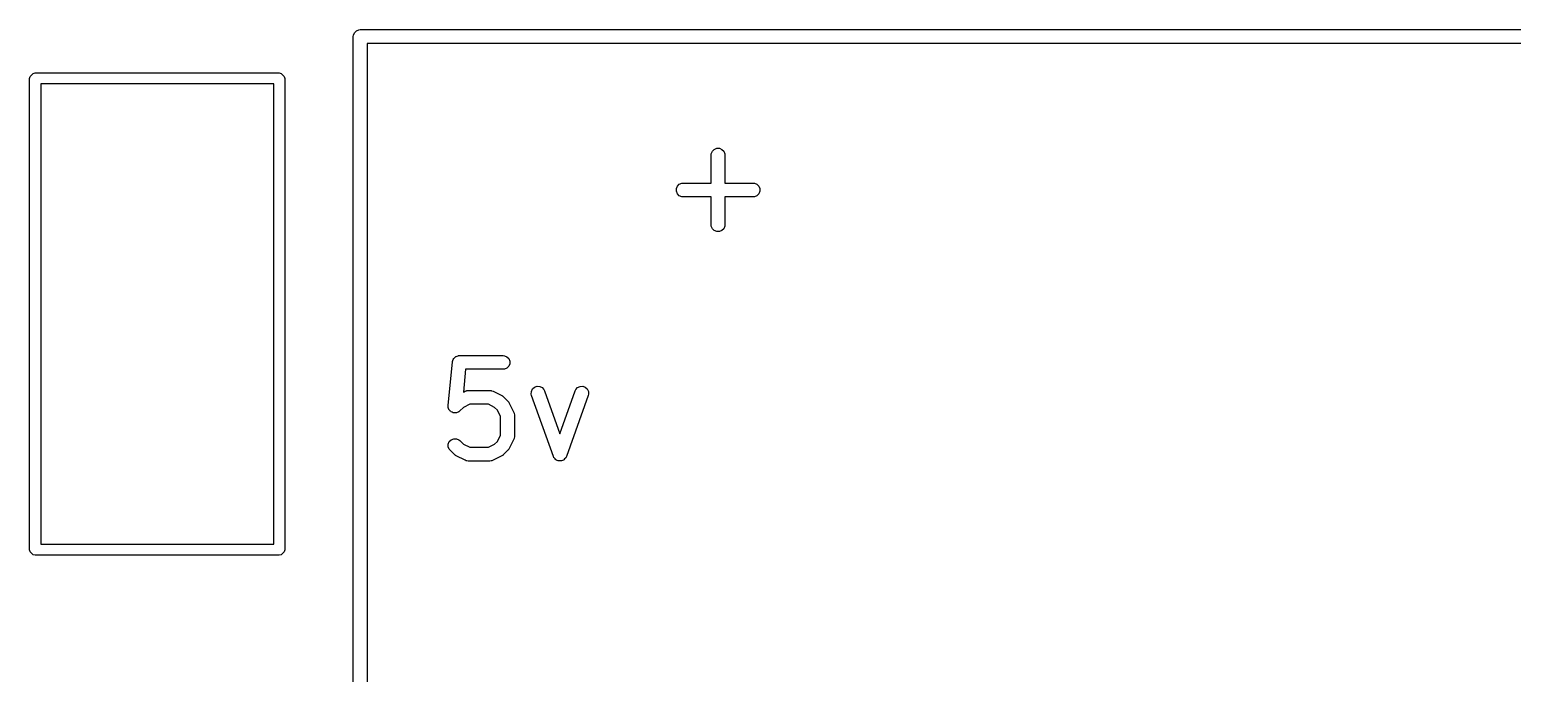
# Model space of a CAD drawing. Extents: x 2.5 to 13.9, y -9.4 to -3.9.
# Drawn here: x 10.066 to 10.702, y -8.815 to -8.539 of the extents above; entities that cross this region are included whole.
import ezdxf

# ---------------------------------------------------------------- set-up
doc = ezdxf.new("R2010")
doc.units = 0
doc.header["$MEASUREMENT"] = 0
doc.layers.add('BLACK', color=7, linetype='CONTINUOUS')

msp = doc.modelspace()

# ---------------------------------------------------------------- linework, layer by layer
at = {"layer": 'BLACK', "linetype": 'CONTINUOUS'}
for p, q in [((10.20459, -8.54147), (10.20465, -8.54089)), ((10.20459, -9.24226), (10.20459, -8.54147)), ((10.20465, -8.54089), (10.20509, -8.53983)), ((10.20509, -8.53983), (10.2059, -8.53901)), ((10.2059, -8.53901), (10.20697, -8.53857)), ((10.20697, -8.53857), (10.20754, -8.53852)), ((10.20754, -8.53852), (11.24298, -8.53852)), ((10.2105, -8.54442), (10.2105, -9.2393)), ((11.24298, -8.54442), (10.2105, -8.54442)), ((10.06571, -8.55948), (10.06589, -8.55858)), ((10.06571, -8.76184), (10.06571, -8.55948)), ((10.06589, -8.55858), (10.06717, -8.5573)), ((10.06717, -8.5573), (10.06807, -8.55712)), ((10.06807, -8.55712), (10.1728, -8.55712)), ((10.07044, -8.56184), (10.07044, -8.75948)), ((10.17044, -8.56184), (10.07044, -8.56184)), ((10.17044, -8.75948), (10.17044, -8.56184)), ((10.1728, -8.55712), (10.1737, -8.5573)), ((10.1737, -8.5573), (10.17498, -8.55858)), ((10.17498, -8.55858), (10.17516, -8.55948)), ((10.17516, -8.55948), (10.17516, -8.76184)), ((10.35813, -8.59237), (10.35819, -8.59179)), ((10.35813, -8.60442), (10.35813, -8.59237)), ((10.35819, -8.59179), (10.35863, -8.59073)), ((10.35863, -8.59073), (10.35945, -8.58992)), ((10.35945, -8.58992), (10.36051, -8.58947)), ((10.36051, -8.58947), (10.36166, -8.58947)), ((10.36166, -8.58947), (10.36273, -8.58992)), ((10.36273, -8.58992), (10.36354, -8.59073)), ((10.36354, -8.59073), (10.36398, -8.59179)), ((10.36398, -8.59179), (10.36404, -8.59237)), ((10.36404, -8.59237), (10.36404, -8.60442)), ((10.34319, -8.60679), (10.34363, -8.60573)), ((10.34319, -8.60794), (10.34319, -8.60679)), ((10.34363, -8.60573), (10.34445, -8.60491)), ((10.34445, -8.60491), (10.34551, -8.60447)), ((10.34551, -8.60447), (10.34609, -8.60442)), ((10.34609, -8.60442), (10.35813, -8.60442)), ((10.36404, -8.60442), (10.37608, -8.60442)), ((10.37608, -8.60442), (10.37666, -8.60447)), ((10.37666, -8.60447), (10.37773, -8.60491)), ((10.37773, -8.60491), (10.37854, -8.60573)), ((10.37854, -8.60573), (10.37898, -8.60679)), ((10.37898, -8.60679), (10.37898, -8.60794)), ((10.34363, -8.60901), (10.34319, -8.60794)), ((10.34445, -8.60982), (10.34363, -8.60901)), ((10.34551, -8.61026), (10.34445, -8.60982)), ((10.34609, -8.61032), (10.34551, -8.61026)), ((10.35813, -8.61032), (10.34609, -8.61032)), ((10.35813, -8.62237), (10.35813, -8.61032)), ((10.37608, -8.61032), (10.36404, -8.61032)), ((10.36404, -8.61032), (10.36404, -8.62237)), ((10.37666, -8.61026), (10.37608, -8.61032)), ((10.37773, -8.60982), (10.37666, -8.61026)), ((10.37854, -8.60901), (10.37773, -8.60982)), ((10.37898, -8.60794), (10.37854, -8.60901)), ((10.35819, -8.62294), (10.35813, -8.62237)), ((10.35863, -8.62401), (10.35819, -8.62294)), ((10.35945, -8.62482), (10.35863, -8.62401)), ((10.36051, -8.62526), (10.35945, -8.62482)), ((10.36166, -8.62526), (10.36051, -8.62526)), ((10.36273, -8.62482), (10.36166, -8.62526)), ((10.36354, -8.62401), (10.36273, -8.62482)), ((10.36398, -8.62294), (10.36354, -8.62401)), ((10.36404, -8.62237), (10.36398, -8.62294)), ((10.24529, -8.69988), (10.24716, -8.68113)), ((10.24716, -8.68113), (10.2472, -8.68092)), ((10.2472, -8.68085), (10.24723, -8.68078)), ((10.2472, -8.68092), (10.2472, -8.68085)), ((10.24723, -8.68078), (10.24728, -8.68056)), ((10.24728, -8.68056), (10.24748, -8.68018)), ((10.24748, -8.68018), (10.24765, -8.67978)), ((10.24765, -8.67978), (10.24775, -8.67968)), ((10.24775, -8.67968), (10.24782, -8.67955)), ((10.24782, -8.67955), (10.24815, -8.67927)), ((10.24815, -8.67927), (10.24846, -8.67897)), ((10.24846, -8.67897), (10.2486, -8.67891)), ((10.2486, -8.67891), (10.24871, -8.67882)), ((10.24871, -8.67882), (10.24913, -8.67869)), ((10.24913, -8.67869), (10.24952, -8.67853)), ((10.24952, -8.67853), (10.24975, -8.6785)), ((10.24975, -8.6785), (10.24982, -8.67848)), ((10.24982, -8.67848), (10.24989, -8.67849)), ((10.24989, -8.67849), (10.2501, -8.67847)), ((10.2501, -8.67847), (10.26885, -8.67847)), ((10.26885, -8.67847), (10.26942, -8.67853)), ((10.26942, -8.67853), (10.27049, -8.67897)), ((10.27049, -8.67897), (10.2713, -8.67978)), ((10.2713, -8.68306), (10.27049, -8.68388)), ((10.2713, -8.67978), (10.27174, -8.68085)), ((10.27174, -8.682), (10.2713, -8.68306)), ((10.27174, -8.68085), (10.27174, -8.682)), ((10.25277, -8.68437), (10.2518, -8.69415)), ((10.26885, -8.68437), (10.25277, -8.68437)), ((10.26942, -8.68432), (10.26885, -8.68437)), ((10.27049, -8.68388), (10.26942, -8.68432)), ((10.2518, -8.69415), (10.25253, -8.69378)), ((10.25253, -8.69378), (10.25307, -8.69357)), ((10.25307, -8.69357), (10.25318, -8.69356)), ((10.25318, -8.69356), (10.25327, -8.69352)), ((10.25327, -8.69352), (10.25385, -8.69347)), ((10.25385, -8.69347), (10.26322, -8.69347)), ((10.26322, -8.69347), (10.2638, -8.69352)), ((10.2638, -8.69352), (10.2639, -8.69356)), ((10.2639, -8.69356), (10.264, -8.69357)), ((10.264, -8.69357), (10.26454, -8.69378)), ((10.26454, -8.69378), (10.26829, -8.69565)), ((10.26829, -8.69565), (10.26854, -8.69581)), ((10.26854, -8.69581), (10.26861, -8.69584)), ((10.26861, -8.69584), (10.26869, -8.69591)), ((10.26869, -8.69591), (10.26878, -8.69596)), ((10.26878, -8.69596), (10.26883, -8.69602)), ((10.26883, -8.69602), (10.26906, -8.69621)), ((10.26906, -8.69621), (10.27094, -8.69808)), ((10.28093, -8.69498), (10.28098, -8.69383)), ((10.28107, -8.69554), (10.28093, -8.69498)), ((10.28098, -8.69383), (10.28148, -8.69279)), ((10.29044, -8.72179), (10.28107, -8.69554)), ((10.28148, -8.69279), (10.28233, -8.69201)), ((10.28233, -8.69201), (10.28341, -8.69162)), ((10.28341, -8.69162), (10.28457, -8.69168)), ((10.28457, -8.69168), (10.28561, -8.69217)), ((10.28561, -8.69217), (10.28638, -8.69303)), ((10.28638, -8.69303), (10.28663, -8.69355)), ((10.28663, -8.69355), (10.29322, -8.71201)), ((10.29322, -8.71201), (10.29981, -8.69355)), ((10.30537, -8.69554), (10.296, -8.72179)), ((10.29981, -8.69355), (10.30006, -8.69303)), ((10.30006, -8.69303), (10.30083, -8.69217)), ((10.30083, -8.69217), (10.30187, -8.69168)), ((10.30187, -8.69168), (10.30303, -8.69162)), ((10.30303, -8.69162), (10.30411, -8.69201)), ((10.30411, -8.69201), (10.30496, -8.69279)), ((10.30496, -8.69279), (10.30546, -8.69383)), ((10.30551, -8.69498), (10.30537, -8.69554)), ((10.30546, -8.69383), (10.30551, -8.69498)), ((10.24529, -8.70045), (10.24529, -8.69988)), ((10.24533, -8.7006), (10.24529, -8.70045)), ((10.24533, -8.70075), (10.24533, -8.7006)), ((10.24549, -8.70114), (10.24533, -8.70075)), ((10.24562, -8.70156), (10.24549, -8.70114)), ((10.24571, -8.70167), (10.24562, -8.70156)), ((10.24577, -8.70181), (10.24571, -8.70167)), ((10.24608, -8.70212), (10.24577, -8.70181)), ((10.24635, -8.70245), (10.24608, -8.70212)), ((10.24648, -8.70252), (10.24635, -8.70245)), ((10.24659, -8.70262), (10.24648, -8.70252)), ((10.24698, -8.70279), (10.24659, -8.70262)), ((10.24736, -8.70299), (10.24698, -8.70279)), ((10.2492, -8.7029), (10.2488, -8.70307)), ((10.24961, -8.70278), (10.2492, -8.7029)), ((10.24973, -8.70268), (10.24961, -8.70278)), ((10.24987, -8.70262), (10.24973, -8.70268)), ((10.25031, -8.70226), (10.24987, -8.70262)), ((10.25185, -8.70072), (10.25031, -8.70226)), ((10.25455, -8.69937), (10.25185, -8.70072)), ((10.26253, -8.69937), (10.25455, -8.69937)), ((10.26522, -8.70072), (10.26253, -8.69937)), ((10.26642, -8.70192), (10.26522, -8.70072)), ((10.26777, -8.70462), (10.26642, -8.70192)), ((10.27094, -8.69808), (10.27112, -8.69831)), ((10.27112, -8.69831), (10.27118, -8.69836)), ((10.27118, -8.69836), (10.27124, -8.69845)), ((10.27124, -8.69845), (10.2713, -8.69853)), ((10.2713, -8.69853), (10.27133, -8.6986)), ((10.27133, -8.6986), (10.27149, -8.69885)), ((10.27149, -8.69885), (10.27336, -8.7026)), ((10.27336, -8.7026), (10.27357, -8.70314)), ((10.24751, -8.70301), (10.24736, -8.70299)), ((10.24765, -8.70307), (10.24751, -8.70301)), ((10.24808, -8.70307), (10.24765, -8.70307)), ((10.24851, -8.70311), (10.24808, -8.70307)), ((10.24865, -8.70307), (10.24851, -8.70311)), ((10.2488, -8.70307), (10.24865, -8.70307)), ((10.26777, -8.7126), (10.26777, -8.70462)), ((10.27357, -8.70314), (10.27358, -8.70325)), ((10.27358, -8.70325), (10.27362, -8.70334)), ((10.27362, -8.70334), (10.27368, -8.70392)), ((10.27368, -8.70392), (10.27368, -8.71329)), ((10.24533, -8.71647), (10.24577, -8.7154)), ((10.24577, -8.7154), (10.24659, -8.71459)), ((10.24659, -8.71459), (10.24765, -8.71415)), ((10.24765, -8.71415), (10.2488, -8.71415)), ((10.2488, -8.71415), (10.24987, -8.71459)), ((10.24987, -8.71459), (10.25031, -8.71495)), ((10.25031, -8.71495), (10.25185, -8.71649)), ((10.26522, -8.71649), (10.26642, -8.71529)), ((10.26642, -8.71529), (10.26777, -8.7126)), ((10.27336, -8.71461), (10.27149, -8.71836)), ((10.27357, -8.71407), (10.27336, -8.71461)), ((10.27358, -8.71397), (10.27357, -8.71407)), ((10.27362, -8.71387), (10.27358, -8.71397)), ((10.27368, -8.71329), (10.27362, -8.71387)), ((10.24533, -8.71762), (10.24533, -8.71647)), ((10.24577, -8.71868), (10.24533, -8.71762)), ((10.24614, -8.71913), (10.24577, -8.71868)), ((10.24801, -8.72101), (10.24614, -8.71913)), ((10.24824, -8.72119), (10.24801, -8.72101)), ((10.24829, -8.72125), (10.24824, -8.72119)), ((10.24838, -8.72131), (10.24829, -8.72125)), ((10.24846, -8.72137), (10.24838, -8.72131)), ((10.24853, -8.7214), (10.24846, -8.72137)), ((10.24878, -8.72156), (10.24853, -8.7214)), ((10.25253, -8.72343), (10.24878, -8.72156)), ((10.25185, -8.71649), (10.25455, -8.71784)), ((10.25455, -8.71784), (10.26253, -8.71784)), ((10.26253, -8.71784), (10.26522, -8.71649)), ((10.26829, -8.72156), (10.26454, -8.72343)), ((10.26854, -8.7214), (10.26829, -8.72156)), ((10.26861, -8.72137), (10.26854, -8.7214)), ((10.26869, -8.72131), (10.26861, -8.72137)), ((10.26878, -8.72125), (10.26869, -8.72131)), ((10.26883, -8.72119), (10.26878, -8.72125)), ((10.26906, -8.72101), (10.26883, -8.72119)), ((10.27094, -8.71913), (10.26906, -8.72101)), ((10.27112, -8.7189), (10.27094, -8.71913)), ((10.27118, -8.71885), (10.27112, -8.7189)), ((10.27124, -8.71876), (10.27118, -8.71885)), ((10.2713, -8.71868), (10.27124, -8.71876)), ((10.27133, -8.71861), (10.2713, -8.71868)), ((10.27149, -8.71836), (10.27133, -8.71861)), ((10.29069, -8.72231), (10.29044, -8.72179)), ((10.296, -8.72179), (10.29575, -8.72231)), ((10.25307, -8.72364), (10.25253, -8.72343)), ((10.25318, -8.72365), (10.25307, -8.72364)), ((10.25327, -8.72369), (10.25318, -8.72365)), ((10.25385, -8.72374), (10.25327, -8.72369)), ((10.26322, -8.72374), (10.25385, -8.72374)), ((10.2638, -8.72369), (10.26322, -8.72374)), ((10.2639, -8.72365), (10.2638, -8.72369)), ((10.264, -8.72364), (10.2639, -8.72365)), ((10.26454, -8.72343), (10.264, -8.72364)), ((10.29079, -8.72242), (10.29069, -8.72231)), ((10.29085, -8.72255), (10.29079, -8.72242)), ((10.29117, -8.72284), (10.29085, -8.72255)), ((10.29146, -8.72316), (10.29117, -8.72284)), ((10.29159, -8.72323), (10.29146, -8.72316)), ((10.2917, -8.72333), (10.29159, -8.72323)), ((10.29211, -8.72347), (10.2917, -8.72333)), ((10.2925, -8.72366), (10.29211, -8.72347)), ((10.29265, -8.72366), (10.2925, -8.72366)), ((10.29279, -8.72371), (10.29265, -8.72366)), ((10.29322, -8.72369), (10.29279, -8.72371)), ((10.29365, -8.72371), (10.29322, -8.72369)), ((10.29379, -8.72366), (10.29365, -8.72371)), ((10.29394, -8.72366), (10.29379, -8.72366)), ((10.29433, -8.72347), (10.29394, -8.72366)), ((10.29474, -8.72333), (10.29433, -8.72347)), ((10.29485, -8.72323), (10.29474, -8.72333)), ((10.29498, -8.72316), (10.29485, -8.72323)), ((10.29527, -8.72284), (10.29498, -8.72316)), ((10.29559, -8.72255), (10.29527, -8.72284)), ((10.29565, -8.72242), (10.29559, -8.72255)), ((10.29575, -8.72231), (10.29565, -8.72242)), ((10.07044, -8.75948), (10.17044, -8.75948)), ((10.06589, -8.76275), (10.06571, -8.76184)), ((10.06717, -8.76402), (10.06589, -8.76275)), ((10.06807, -8.7642), (10.06717, -8.76402)), ((10.1728, -8.7642), (10.06807, -8.7642)), ((10.1737, -8.76402), (10.1728, -8.7642)), ((10.17498, -8.76275), (10.1737, -8.76402)), ((10.17516, -8.76184), (10.17498, -8.76275))]:
    msp.add_line(p, q, dxfattribs=at)

doc.saveas('drawing.dxf')
